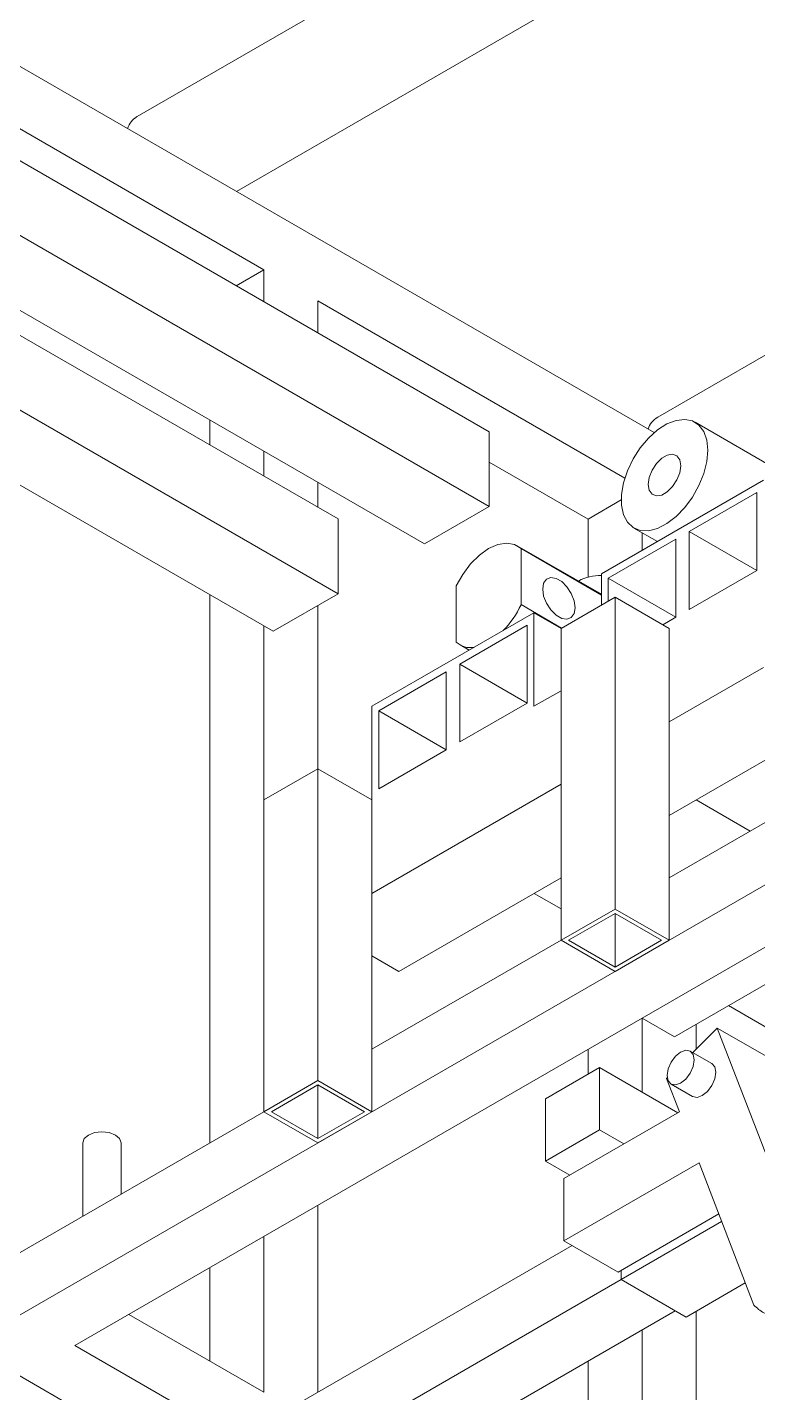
# Model space of a CAD drawing. Header units: millimetres. Extents: x 0 to 1189, y 0 to 841.
# Drawn here: x 223.83 to 242.95, y 154.3 to 190.05 of the extents above; entities that cross this region are included whole.
import ezdxf

# ---------------------------------------------------------------- set-up
doc = ezdxf.new("R2010")
doc.units = ezdxf.units.MM

msp = doc.modelspace()

# ---------------------------------------------------------------- linework, layer by layer
at = {"color": 7, "linetype": 'Continuous', "lineweight": 15}
for p, q in [((235.925, 177.505), (187.841, 205.263)), ((234.227, 176.525), (187.841, 203.304)), ((235.925, 179.465), (195.054, 203.059)), ((230.268, 174.24), (182.184, 201.997)), ((231.965, 175.219), (185.579, 201.997)), ((231.965, 177.179), (193.781, 199.222)), ((238.457, 194.502), (226.701, 187.716)), ((229.304, 185.755), (241.457, 192.77)), ((240.242, 179.441), (220.832, 190.646)), ((230.024, 183.706), (220.832, 189.013)), ((229.301, 183.288), (230.024, 183.706)), ((230.024, 183.706), (230.024, 182.871)), ((239.474, 178.251), (231.439, 182.89)), ((231.439, 182.89), (231.439, 182.055)), ((243.733, 181.809), (240.333, 179.846)), ((228.61, 179.768), (228.61, 179.116)), ((243.574, 178.407), (241.311, 179.713)), ((235.925, 179.465), (235.925, 177.505)), ((230.024, 178.952), (230.024, 178.299)), ((238.51, 177.175), (235.925, 178.667)), ((231.439, 178.136), (231.439, 177.483)), ((243.106, 178.192), (238.863, 175.743)), ((242.929, 177.87), (241.161, 176.85)), ((242.929, 175.829), (242.929, 177.87)), ((235.925, 177.505), (234.227, 176.525)), ((238.51, 177.175), (239.38, 177.677)), ((231.965, 175.219), (231.965, 177.179)), ((238.51, 177.175), (238.51, 175.655)), ((257.149, 177.317), (240.631, 167.781)), ((239.04, 175.625), (240.808, 176.646)), ((239.712, 176.942), (240.326, 176.587)), ((239.924, 176.819), (239.924, 176.355)), ((240.808, 174.605), (240.808, 176.646)), ((241.161, 174.809), (241.161, 176.85)), ((242.929, 175.829), (241.161, 176.85)), ((238.863, 175.206), (236.658, 176.479)), ((236.756, 176.405), (236.756, 174.935)), ((238.863, 175.188), (236.756, 176.405)), ((257.149, 175.684), (222.246, 155.535)), ((238.863, 174.926), (238.863, 175.743)), ((239.04, 175.028), (239.04, 175.625)), ((240.808, 174.605), (239.04, 175.625)), ((242.929, 175.829), (241.161, 174.809)), ((228.61, 175.196), (228.61, 160.842)), ((230.268, 174.24), (231.965, 175.219)), ((235.059, 173.955), (235.059, 175.425)), ((258.563, 174.867), (225.075, 155.535)), ((231.439, 174.915), (231.439, 170.64)), ((237.817, 174.322), (236.756, 174.935)), ((237.802, 174.314), (239.217, 175.13)), ((239.217, 166.965), (239.217, 175.13)), ((239.217, 175.13), (240.631, 174.314)), ((232.853, 172.273), (237.095, 174.722)), ((237.095, 172.273), (237.095, 174.722)), ((237.803, 174.314), (237.095, 174.722)), ((240.467, 174.408), (240.808, 174.605)), ((230.024, 174.38), (230.024, 169.823)), ((236.919, 174.401), (235.151, 173.38)), ((236.919, 172.359), (236.919, 174.401)), ((237.802, 166.148), (237.802, 174.314)), ((240.631, 171.864), (240.631, 174.314)), ((235.158, 173.881), (235.398, 173.742)), ((233.03, 172.156), (234.797, 173.176)), ((234.797, 171.135), (234.797, 173.176)), ((235.151, 171.339), (235.151, 173.38)), ((236.919, 172.36), (235.151, 173.38)), ((243.106, 173.293), (240.631, 171.864)), ((236.919, 172.359), (235.151, 171.339)), ((237.802, 172.681), (237.095, 172.273)), ((232.853, 169.823), (232.853, 172.273)), ((233.03, 170.114), (233.03, 172.156)), ((234.797, 171.135), (233.03, 172.156)), ((245.227, 172.068), (240.631, 169.415)), ((240.631, 166.148), (240.631, 171.864)), ((233.03, 170.114), (234.797, 171.135)), ((230.024, 169.823), (231.439, 170.64)), ((231.439, 162.474), (231.439, 170.64)), ((231.439, 170.64), (232.853, 169.823)), ((237.802, 170.231), (232.853, 167.374)), ((230.024, 161.658), (230.024, 169.823)), ((232.853, 167.374), (232.853, 169.823)), ((251.025, 169.537), (240.772, 163.618)), ((242.753, 169.006), (241.338, 169.823)), ((237.802, 167.782), (233.56, 165.333)), ((232.853, 161.658), (232.853, 167.374)), ((237.802, 166.966), (237.096, 167.374)), ((237.802, 166.148), (239.217, 166.965)), ((238, 166.148), (239.217, 166.85)), ((239.217, 166.965), (240.631, 166.148)), ((239.217, 166.85), (240.433, 166.148)), ((239.217, 165.446), (239.217, 166.85)), ((237.802, 166.148), (232.853, 163.291)), ((239.217, 165.332), (237.802, 166.148)), ((239.217, 165.446), (238, 166.148)), ((240.631, 166.148), (239.217, 165.332)), ((240.433, 166.148), (239.217, 165.446)), ((233.56, 165.333), (232.853, 165.741)), ((245.299, 162.638), (242.187, 164.435)), ((239.924, 164.107), (239.924, 162.171)), ((240.772, 163.618), (239.925, 164.108)), ((241.894, 163.848), (241.251, 163.207)), ((241.338, 163.945), (241.338, 163.293)), ((243.309, 163.032), (241.894, 163.848)), ((241.894, 163.848), (244.671, 156.642)), ((238.51, 163.291), (238.51, 162.638)), ((241.749, 162.919), (241.184, 163.246)), ((237.398, 161.997), (238.812, 162.813)), ((238.812, 161.18), (238.812, 162.813)), ((240.863, 161.629), (238.812, 162.813)), ((230.024, 161.658), (231.439, 162.474)), ((230.222, 161.658), (231.439, 162.36)), ((231.439, 162.474), (232.853, 161.658)), ((231.439, 162.36), (232.655, 161.658)), ((231.439, 160.956), (231.439, 162.36)), ((240.585, 162.542), (240.565, 162.523)), ((240.901, 161.651), (240.565, 162.523)), ((240.684, 162.38), (241.249, 162.053)), ((237.398, 160.363), (237.398, 161.997)), ((230.024, 161.658), (222.246, 157.168)), ((231.439, 160.842), (230.024, 161.658)), ((231.439, 160.956), (230.222, 161.658)), ((232.853, 161.658), (231.439, 160.842)), ((232.655, 161.658), (231.439, 160.956)), ((237.88, 159.907), (240.901, 161.651)), ((237.398, 160.363), (238.812, 161.18)), ((239.449, 160.812), (238.812, 161.18)), ((225.282, 160.843), (225.282, 158.92)), ((226.282, 159.498), (226.282, 160.843)), ((238.035, 159.996), (237.398, 160.363)), ((241.416, 160.315), (237.88, 158.274)), ((242.849, 156.596), (241.416, 160.315)), ((237.88, 158.274), (237.88, 159.907)), ((231.439, 159.209), (231.439, 154.311)), ((241.931, 158.979), (239.295, 157.458)), ((239.378, 157.261), (242.008, 158.779)), ((230.024, 158.392), (230.024, 154.311)), ((230.731, 153.902), (238.092, 158.152)), ((239.295, 157.458), (237.88, 158.274)), ((228.61, 157.576), (228.61, 155.127)), ((239.378, 157.261), (239.378, 157.506)), ((230.731, 152.269), (239.378, 157.261)), ((241.075, 156.281), (239.378, 157.261)), ((241.075, 156.281), (242.625, 157.176)), ((226.489, 156.351), (230.024, 154.311)), ((232.146, 151.453), (240.792, 156.444)), ((241.338, 156.433), (241.338, 150.228)), ((239.924, 155.943), (239.924, 149.412)), ((222.246, 155.535), (246.288, 141.656)), ((225.075, 155.535), (230.731, 152.269)), ((238.51, 155.127), (238.51, 149.412))]:
    msp.add_line(p, q, dxfattribs=at)
at = {"color": 7, "linetype": 'Continuous', "lineweight": 15, "flags": 128}
for points in [[(241.643, 178.981), (241.616, 179.246), (241.538, 179.469), (241.412, 179.638), (241.244, 179.746), (241.042, 179.788), (240.814, 179.761), (240.573, 179.667), (240.329, 179.511), (240.093, 179.299), (239.877, 179.042), (239.69, 178.752), (239.542, 178.441), (239.439, 178.126), (239.387, 177.819), (239.387, 177.537), (239.439, 177.291), (239.542, 177.094), (239.69, 176.955), (239.877, 176.88), (240.093, 176.872), (240.329, 176.932), (240.573, 177.058), (240.814, 177.243), (241.042, 177.479), (241.244, 177.754), (241.412, 178.057), (241.538, 178.372), (241.616, 178.684), (241.643, 178.981)], [(240.936, 178.572), (240.91, 178.725), (240.837, 178.83), (240.724, 178.874), (240.585, 178.852), (240.438, 178.767), (240.299, 178.629), (240.187, 178.455), (240.113, 178.265), (240.087, 178.082), (240.113, 177.93), (240.187, 177.825), (240.299, 177.781), (240.438, 177.802), (240.585, 177.887), (240.724, 178.026), (240.837, 178.2), (240.91, 178.39), (240.936, 178.572)], [(236.756, 176.405), (236.587, 176.513), (236.382, 176.549), (236.151, 176.513), (235.908, 176.405), (235.664, 176.231), (235.433, 176.002), (235.228, 175.728), (235.059, 175.425)], [(237.322, 175.343), (237.348, 175.496), (237.421, 175.601), (237.534, 175.645), (237.673, 175.623), (237.82, 175.538), (237.958, 175.4), (238.071, 175.225), (238.145, 175.036), (238.17, 174.853), (238.145, 174.7), (238.071, 174.596), (237.958, 174.551), (237.82, 174.573), (237.673, 174.658), (237.534, 174.796), (237.421, 174.971), (237.348, 175.161), (237.322, 175.343)], [(240.58, 162.609), (240.607, 162.78), (240.684, 162.957), (240.798, 163.112), (240.934, 163.221), (241.069, 163.268), (241.184, 163.246), (241.26, 163.158), (241.287, 163.017), (241.26, 162.845), (241.184, 162.668), (241.069, 162.514), (240.934, 162.404), (240.798, 162.357), (240.684, 162.38), (240.607, 162.468), (240.58, 162.609)], [(241.749, 162.919), (241.749, 162.919), (241.826, 162.831), (241.853, 162.69), (241.826, 162.519), (241.749, 162.342), (241.635, 162.187), (241.499, 162.078), (241.364, 162.031), (241.249, 162.053)], [(225.282, 160.843), (225.32, 160.953), (225.428, 161.047), (225.59, 161.109), (225.782, 161.131), (225.973, 161.109), (226.135, 161.047), (226.244, 160.953), (226.282, 160.843)]]:
    msp.add_lwpolyline(points, dxfattribs=at)
at = {"color": 7, "linetype": 'Continuous', "lineweight": 15}
for centre, radius, start, end in [((227.011, 187.212), 0.592, 121.6178, 161.2507), ((240.626, 179.356), 0.571, 120.8465, 162.0223), ((238.815, 174.552), 1.146, 87.5721, 119.0071), ((234.498, 175.991), 2.493, 315.8918, 334.9228), ((235.436, 174.368), 0.559, 227.6597, 279.4252)]:
    msp.add_arc(centre, radius, start, end, dxfattribs=at)
msp.add_open_spline([(244.671, 156.642), (244.447, 156.539), (244.028, 156.349), (243.499, 156.278), (243.103, 156.361), (242.933, 156.518), (242.849, 156.596)], degree=3, knots=[0, 0, 0, 0, 0.3224228, 0.6020333, 0.8032842, 1, 1, 1, 1], dxfattribs=at)

doc.saveas('drawing.dxf')
